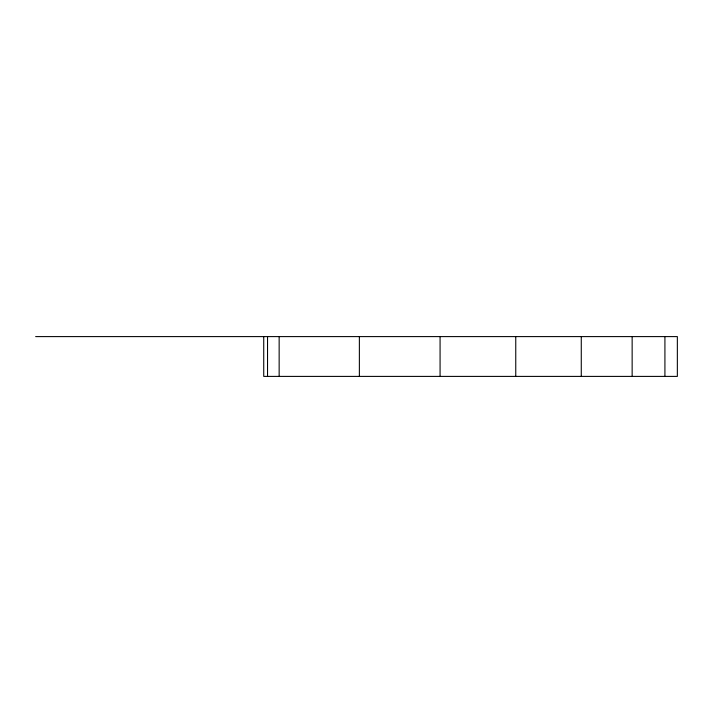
<?xml version="1.0" encoding="UTF-8"?>
<svg xmlns="http://www.w3.org/2000/svg" width="713" height="713" viewBox="0 0 713 713"><rect width="100%" height="100%" fill="white"/><g stroke="black" fill="none" stroke-linecap="round" stroke-linejoin="round"><path stroke-width="1.07" d="M35.65 336.598L677.35 336.598L677.35 376.402L263.73 376.402L263.73 336.598M664.917 336.598L664.917 376.402M632.146 336.598L632.146 376.402M581.273 336.598L581.273 376.402M515.757 336.598L515.757 376.402M440.073 336.598L440.073 376.402M359.37 336.598L359.37 376.402M279.148 336.598L279.148 376.402M267.535 336.598L267.535 376.402"/></g></svg>
